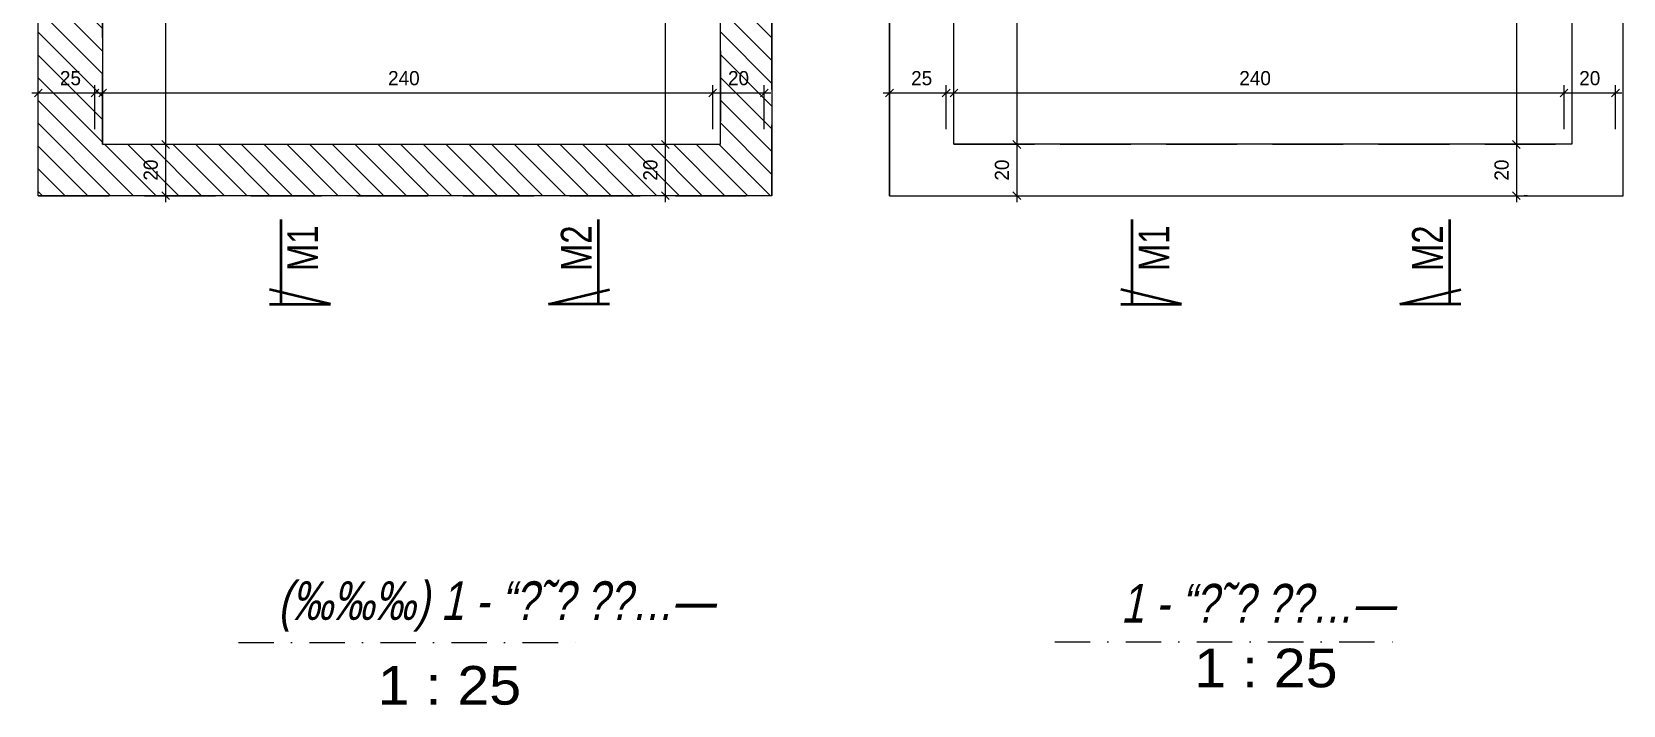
# Model space of a CAD drawing. Header units: inches. Extents: x -5298 to 11252, y 8210 to 22495.
# Drawn here: x 9819 to 10438, y 12476 to 12737 of the extents above; entities that cross this region are included whole.
import ezdxf
from ezdxf.enums import TextEntityAlignment as Align

# ---------------------------------------------------------------- set-up
doc = ezdxf.new("R2010")
doc.units = ezdxf.units.IN
doc.header["$LTSCALE"] = 55
doc.header["$MEASUREMENT"] = 0
doc.linetypes.add('DASHDOT2', pattern=[0.5, 0.25, -0.125, 0, -0.125])
doc.linetypes.add('DASHED2', pattern=[0.375, 0.25, -0.125])
doc.layers.get('Defpoints').update_dxf_attribs({"color": 40})
for name, color, linetype in [('BEAM', 3, 'Continuous'), ('dim', 2, 'Continuous'), ('dim-50-v', 2, 'Continuous'), ('ENG_beton nifsak', 4, 'Continuous'), ('ENG_beton ole', 3, 'DASHED2'), ('ENG_level', 1, 'DASHDOT2'), ('HATCH', 8, 'Continuous')]:
    doc.layers.add(name, color=color, linetype=linetype)
doc.layers.add('W', color=1, linetype='Continuous', lineweight=50)
doc.styles.add('AD', font='oron')
doc.styles.add('HEBREW', font='hebtxt-weld.shx', dxfattribs={"width": 0.8, "oblique": 12})
doc.styles.add('HEBTXT', font='hebtxt-weld.shx')
doc.dimstyles.new('25', dxfattribs={"dimtxt": 5.5, "dimasz": 3, "dimexe": 3, "dimexo": 6, "dimgap": 3, "dimtad": 1, "dimdec": 0, "dimrnd": 0.5, "dimdsep": 46, "dimtxsty": 'HEBTXT', "dimblk1": 'OBLIQUE', "dimblk2": 'OBLIQUE', "dimsah": 1, "dimcen": 1, "dimdle": 2.5, "dimclre": 9, "dimclrt": 3, "dimadec": 0, "dimazin": 0, "dimtfac": 1, "dimtdec": 0, "dimtix": 1, "dimtmove": 2, "dimatfit": 3, "dimldrblk": 'OBLIQUE', "dimfxl": 1, "dimtolj": 1, "dimarcsym": 0})

# ---------------------------------------------------------------- blocks, each defined once
blk = doc.blocks.new('cdads')
at = {"layer": 'BEAM', "color": 2, "linetype": 'Continuous', "elevation": 0}
blk.add_lwpolyline([(10083.34, 13247.57), (10188.35, 13247.57), (10188.35, 13227.54), (10083.34, 13227.54)], close=True, dxfattribs=at)
at = {"layer": 'ENG_beton nifsak', "ltscale": 5, "elevation": 0}
blk.add_lwpolyline([(10083.34, 13247.57), (10083.35, 13227.54), (10076.9, 13227.54), (10076.9, 12737.54), (10316.9, 12737.54), (10316.91, 13227.52), (10188.35, 13227.54), (10188.35, 13247.57), (10336.9, 13247.54), (10336.84, 12717.54), (10051.9, 12717.54), (10051.9, 13247.54)], close=True, dxfattribs=at)
blk = doc.blocks.new('_OBLIQUE')
at = {"color": 0, "linetype": 'ByBlock'}
blk.add_line((-0.5, -0.5), (0.5, 0.5), dxfattribs=at)
blk = doc.blocks.new('*D1527')
at = {"layer": 'Defpoints', "color": 0, "linetype": 'Continuous', "transparency": 16777216}
for p in [(9821.96, 12713.48), (9821.96, 12693.48), (9846.96, 12693.48)]:
    blk.add_point(p, dxfattribs=at)
at = {"layer": 'dim-50-v', "color": 9, "linetype": 'Continuous', "lineweight": -2, "transparency": 16777216}
for p, q in [((9821.96, 12699.48), (9821.96, 12716.48)), ((9846.96, 12699.48), (9846.96, 12716.48))]:
    blk.add_line(p, q, dxfattribs=at)
at = {"layer": 'dim-50-v', "color": 0, "linetype": 'Continuous', "lineweight": -2, "transparency": 16777216}
blk.add_line((9849.46, 12713.48), (9819.46, 12713.48), dxfattribs=at)
at = {"layer": 'dim-50-v', "color": 0, "linetype": 'Continuous', "lineweight": -2, "transparency": 16777216, "xscale": 3, "yscale": 3, "zscale": 3, "rotation": 180}
blk.add_blockref('_OBLIQUE', (9821.96, 12713.48), dxfattribs=at)
at = {"layer": 'dim-50-v', "color": 0, "linetype": 'Continuous', "lineweight": -2, "transparency": 16777216, "xscale": 3, "yscale": 3, "zscale": 3}
blk.add_blockref('_OBLIQUE', (9846.96, 12713.48), dxfattribs=at)
at = {"layer": 'dim-50-v', "color": 3, "linetype": 'Continuous', "transparency": 16777216, "insert": (9834.46, 12719.23), "char_height": 5.5, "attachment_point": 5, "style": 'HEBTXT'}
blk.add_mtext('\\A1;25', dxfattribs=at)
blk = doc.blocks.new('*D1528')
at = {"layer": 'Defpoints', "color": 0, "linetype": 'Continuous', "transparency": 16777216}
for p in [(9843.98, 12713.48), (9843.98, 12693.48, 0), (10083.98, 12693.48, 0)]:
    blk.add_point(p, dxfattribs=at)
at = {"layer": 'dim-50-v', "color": 9, "linetype": 'Continuous', "lineweight": -2, "transparency": 16777216}
for p, q in [((9843.98, 12699.48), (9843.98, 12716.48)), ((10083.98, 12699.48), (10083.98, 12716.48))]:
    blk.add_line(p, q, dxfattribs=at)
at = {"layer": 'dim-50-v', "color": 0, "linetype": 'Continuous', "lineweight": -2, "transparency": 16777216}
blk.add_line((10086.48, 12713.48), (9841.48, 12713.48), dxfattribs=at)
at = {"layer": 'dim-50-v', "color": 0, "linetype": 'Continuous', "lineweight": -2, "transparency": 16777216, "xscale": 3, "yscale": 3, "zscale": 3, "rotation": 180}
blk.add_blockref('_OBLIQUE', (9843.98, 12713.48), dxfattribs=at)
at = {"layer": 'dim-50-v', "color": 0, "linetype": 'Continuous', "lineweight": -2, "transparency": 16777216, "xscale": 3, "yscale": 3, "zscale": 3}
blk.add_blockref('_OBLIQUE', (10083.98, 12713.48), dxfattribs=at)
at = {"layer": 'dim-50-v', "color": 3, "linetype": 'Continuous', "transparency": 16777216, "insert": (9963.98, 12719.23), "char_height": 5.5, "attachment_point": 5, "style": 'HEBTXT'}
blk.add_mtext('\\A1;240', dxfattribs=at)
blk = doc.blocks.new('*D1529')
at = {"layer": 'Defpoints', "color": 0, "linetype": 'Continuous', "transparency": 16777216}
for p in [(10083.98, 12713.48), (10083.98, 12693.48, 0), (10103.98, 12693.48)]:
    blk.add_point(p, dxfattribs=at)
at = {"layer": 'dim-50-v', "color": 9, "linetype": 'Continuous', "lineweight": -2, "transparency": 16777216}
for p, q in [((10083.98, 12699.48), (10083.98, 12716.48)), ((10103.98, 12699.48), (10103.98, 12716.48))]:
    blk.add_line(p, q, dxfattribs=at)
at = {"layer": 'dim-50-v', "color": 0, "linetype": 'Continuous', "lineweight": -2, "transparency": 16777216}
blk.add_line((10106.48, 12713.48), (10081.48, 12713.48), dxfattribs=at)
at = {"layer": 'dim-50-v', "color": 0, "linetype": 'Continuous', "lineweight": -2, "transparency": 16777216, "xscale": 3, "yscale": 3, "zscale": 3, "rotation": 180}
blk.add_blockref('_OBLIQUE', (10083.98, 12713.48), dxfattribs=at)
at = {"layer": 'dim-50-v', "color": 0, "linetype": 'Continuous', "lineweight": -2, "transparency": 16777216, "xscale": 3, "yscale": 3, "zscale": 3}
blk.add_blockref('_OBLIQUE', (10103.98, 12713.48), dxfattribs=at)
at = {"layer": 'dim-50-v', "color": 3, "linetype": 'Continuous', "transparency": 16777216, "insert": (10093.98, 12719.23), "char_height": 5.5, "attachment_point": 5, "style": 'HEBTXT'}
blk.add_mtext('\\A1;20', dxfattribs=at)
blk = doc.blocks.new('*D1532')
at = {"layer": 'Defpoints', "color": 0, "linetype": 'Continuous', "transparency": 16777216}
for p in [(10073.43, 12807.99, 0), (10065.51, 12693.48), (10078.43, 12693.48, 0)]:
    blk.add_point(p, dxfattribs=at)
at = {"layer": 'dim-50-v', "color": 0, "linetype": 'Continuous', "lineweight": -2, "transparency": 16777216}
blk.add_line((10065.51, 12810.49), (10065.51, 12690.98), dxfattribs=at)
at = {"layer": 'dim-50-v', "color": 9, "linetype": 'Continuous', "lineweight": -2, "transparency": 16777216}
for p, q in [((10067.43, 12807.99), (10062.51, 12807.99)), ((10072.43, 12693.48), (10062.51, 12693.48))]:
    blk.add_line(p, q, dxfattribs=at)
at = {"layer": 'dim-50-v', "color": 0, "linetype": 'Continuous', "lineweight": -2, "transparency": 16777216, "xscale": 3, "yscale": 3, "zscale": 3}
for p, rotation in [((10065.51, 12807.99), 90), ((10065.51, 12693.48), 270)]:
    blk.add_blockref('_OBLIQUE', p, dxfattribs=dict(at, rotation=rotation))
at = {"layer": 'dim-50-v', "color": 3, "linetype": 'Continuous', "transparency": 16777216, "insert": (10059.76, 12750.73), "char_height": 5.5, "attachment_point": 5, "rotation": 90, "style": 'HEBTXT'}
blk.add_mtext('\\A1;115', dxfattribs=at)
blk = doc.blocks.new('*D1535')
at = {"layer": 'Defpoints', "color": 0, "linetype": 'Continuous', "transparency": 16777216}
for p in [(9879.33, 12807.99, 0), (9871.42, 12693.48), (9884.34, 12693.48, 0)]:
    blk.add_point(p, dxfattribs=at)
at = {"layer": 'dim-50-v', "color": 0, "linetype": 'Continuous', "lineweight": -2, "transparency": 16777216}
blk.add_line((9871.42, 12810.49), (9871.42, 12690.98), dxfattribs=at)
at = {"layer": 'dim-50-v', "color": 9, "linetype": 'Continuous', "lineweight": -2, "transparency": 16777216}
for p, q in [((9873.33, 12807.99), (9868.42, 12807.99)), ((9878.34, 12693.48), (9868.42, 12693.48))]:
    blk.add_line(p, q, dxfattribs=at)
at = {"layer": 'dim-50-v', "color": 0, "linetype": 'Continuous', "lineweight": -2, "transparency": 16777216, "xscale": 3, "yscale": 3, "zscale": 3}
for p, rotation in [((9871.42, 12807.99), 90), ((9871.42, 12693.48), 270)]:
    blk.add_blockref('_OBLIQUE', p, dxfattribs=dict(at, rotation=rotation))
at = {"layer": 'dim-50-v', "color": 3, "linetype": 'Continuous', "transparency": 16777216, "insert": (9865.67, 12750.73), "char_height": 5.5, "attachment_point": 5, "rotation": 90, "style": 'HEBTXT'}
blk.add_mtext('\\A1;115', dxfattribs=at)
blk = doc.blocks.new('*D1526')
at = {"layer": 'Defpoints', "color": 0, "linetype": 'Continuous', "transparency": 16777216}
for p in [(10078.43, 12693.48, 0), (10063.81, 12673.61, 0), (10065.51, 12673.61)]:
    blk.add_point(p, dxfattribs=at)
at = {"layer": 'dim-50-v', "color": 9, "linetype": 'Continuous', "lineweight": -2, "transparency": 16777216}
for p, q in [((10072.43, 12693.48), (10062.51, 12693.48)), ((10069.81, 12673.61), (10068.51, 12673.61))]:
    blk.add_line(p, q, dxfattribs=at)
at = {"layer": 'dim-50-v', "color": 0, "linetype": 'Continuous', "lineweight": -2, "transparency": 16777216}
blk.add_line((10065.51, 12695.98), (10065.51, 12671.11), dxfattribs=at)
at = {"layer": 'dim-50-v', "color": 0, "linetype": 'Continuous', "lineweight": -2, "transparency": 16777216, "xscale": 3, "yscale": 3, "zscale": 3}
for p, rotation in [((10065.51, 12693.48), 90), ((10065.51, 12673.61), 270)]:
    blk.add_blockref('_OBLIQUE', p, dxfattribs=dict(at, rotation=rotation))
at = {"layer": 'dim-50-v', "color": 3, "linetype": 'Continuous', "transparency": 16777216, "insert": (10059.76, 12683.55), "char_height": 5.5, "attachment_point": 5, "rotation": 90, "style": 'HEBTXT'}
blk.add_mtext('\\A1;20', dxfattribs=at)
blk = doc.blocks.new('*D1543')
at = {"layer": 'Defpoints', "color": 0, "linetype": 'Continuous', "transparency": 16777216}
for p in [(9884.34, 12693.48, 0), (9864.13, 12673.61, 0), (9871.42, 12673.61)]:
    blk.add_point(p, dxfattribs=at)
at = {"layer": 'dim-50-v', "color": 9, "linetype": 'Continuous', "lineweight": -2, "transparency": 16777216}
for p, q in [((9878.34, 12693.48), (9868.42, 12693.48)), ((9870.13, 12673.61), (9874.42, 12673.61))]:
    blk.add_line(p, q, dxfattribs=at)
at = {"layer": 'dim-50-v', "color": 0, "linetype": 'Continuous', "lineweight": -2, "transparency": 16777216}
blk.add_line((9871.42, 12695.98), (9871.42, 12671.11), dxfattribs=at)
at = {"layer": 'dim-50-v', "color": 0, "linetype": 'Continuous', "lineweight": -2, "transparency": 16777216, "xscale": 3, "yscale": 3, "zscale": 3}
for p, rotation in [((9871.42, 12693.48), 90), ((9871.42, 12673.61), 270)]:
    blk.add_blockref('_OBLIQUE', p, dxfattribs=dict(at, rotation=rotation))
at = {"layer": 'dim-50-v', "color": 3, "linetype": 'Continuous', "transparency": 16777216, "insert": (9865.67, 12683.55), "char_height": 5.5, "attachment_point": 5, "rotation": 90, "style": 'HEBTXT'}
blk.add_mtext('\\A1;20', dxfattribs=at)
blk = doc.blocks.new('*D1580')
at = {"layer": 'Defpoints', "color": 0, "linetype": 'Continuous', "transparency": 16777216}
for p in [(10152.63, 12713.48), (10152.63, 12693.48), (10177.63, 12693.48)]:
    blk.add_point(p, dxfattribs=at)
at = {"layer": 'dim-50-v', "color": 9, "linetype": 'Continuous', "lineweight": -2, "transparency": 16777216}
for p, q in [((10152.63, 12699.48), (10152.63, 12716.48)), ((10177.63, 12699.48), (10177.63, 12716.48))]:
    blk.add_line(p, q, dxfattribs=at)
at = {"layer": 'dim-50-v', "color": 0, "linetype": 'Continuous', "lineweight": -2, "transparency": 16777216}
blk.add_line((10180.13, 12713.48), (10150.13, 12713.48), dxfattribs=at)
at = {"layer": 'dim-50-v', "color": 0, "linetype": 'Continuous', "lineweight": -2, "transparency": 16777216, "xscale": 3, "yscale": 3, "zscale": 3, "rotation": 180}
blk.add_blockref('_OBLIQUE', (10152.63, 12713.48), dxfattribs=at)
at = {"layer": 'dim-50-v', "color": 0, "linetype": 'Continuous', "lineweight": -2, "transparency": 16777216, "xscale": 3, "yscale": 3, "zscale": 3}
blk.add_blockref('_OBLIQUE', (10177.63, 12713.48), dxfattribs=at)
at = {"layer": 'dim-50-v', "color": 3, "linetype": 'Continuous', "transparency": 16777216, "insert": (10165.13, 12719.23), "char_height": 5.5, "attachment_point": 5, "style": 'HEBTXT'}
blk.add_mtext('\\A1;25', dxfattribs=at)
blk = doc.blocks.new('*D1581')
at = {"layer": 'Defpoints', "color": 0, "linetype": 'Continuous', "transparency": 16777216}
for p in [(10174.65, 12713.48), (10174.65, 12693.48, 0), (10414.65, 12693.48, 0)]:
    blk.add_point(p, dxfattribs=at)
at = {"layer": 'dim-50-v', "color": 9, "linetype": 'Continuous', "lineweight": -2, "transparency": 16777216}
for p, q in [((10174.65, 12699.48), (10174.65, 12716.48)), ((10414.65, 12699.48), (10414.65, 12716.48))]:
    blk.add_line(p, q, dxfattribs=at)
at = {"layer": 'dim-50-v', "color": 0, "linetype": 'Continuous', "lineweight": -2, "transparency": 16777216}
blk.add_line((10417.15, 12713.48), (10172.15, 12713.48), dxfattribs=at)
at = {"layer": 'dim-50-v', "color": 0, "linetype": 'Continuous', "lineweight": -2, "transparency": 16777216, "xscale": 3, "yscale": 3, "zscale": 3, "rotation": 180}
blk.add_blockref('_OBLIQUE', (10174.65, 12713.48), dxfattribs=at)
at = {"layer": 'dim-50-v', "color": 0, "linetype": 'Continuous', "lineweight": -2, "transparency": 16777216, "xscale": 3, "yscale": 3, "zscale": 3}
blk.add_blockref('_OBLIQUE', (10414.65, 12713.48), dxfattribs=at)
at = {"layer": 'dim-50-v', "color": 3, "linetype": 'Continuous', "transparency": 16777216, "insert": (10294.65, 12719.23), "char_height": 5.5, "attachment_point": 5, "style": 'HEBTXT'}
blk.add_mtext('\\A1;240', dxfattribs=at)
blk = doc.blocks.new('*D1582')
at = {"layer": 'Defpoints', "color": 0, "linetype": 'Continuous', "transparency": 16777216}
for p in [(10414.65, 12713.48), (10414.65, 12693.48, 0), (10434.65, 12693.48)]:
    blk.add_point(p, dxfattribs=at)
at = {"layer": 'dim-50-v', "color": 9, "linetype": 'Continuous', "lineweight": -2, "transparency": 16777216}
for p, q in [((10414.65, 12699.48), (10414.65, 12716.48)), ((10434.65, 12699.48), (10434.65, 12716.48))]:
    blk.add_line(p, q, dxfattribs=at)
at = {"layer": 'dim-50-v', "color": 0, "linetype": 'Continuous', "lineweight": -2, "transparency": 16777216}
blk.add_line((10437.15, 12713.48), (10412.15, 12713.48), dxfattribs=at)
at = {"layer": 'dim-50-v', "color": 0, "linetype": 'Continuous', "lineweight": -2, "transparency": 16777216, "xscale": 3, "yscale": 3, "zscale": 3, "rotation": 180}
blk.add_blockref('_OBLIQUE', (10414.65, 12713.48), dxfattribs=at)
at = {"layer": 'dim-50-v', "color": 0, "linetype": 'Continuous', "lineweight": -2, "transparency": 16777216, "xscale": 3, "yscale": 3, "zscale": 3}
blk.add_blockref('_OBLIQUE', (10434.65, 12713.48), dxfattribs=at)
at = {"layer": 'dim-50-v', "color": 3, "linetype": 'Continuous', "transparency": 16777216, "insert": (10424.65, 12719.23), "char_height": 5.5, "attachment_point": 5, "style": 'HEBTXT'}
blk.add_mtext('\\A1;20', dxfattribs=at)
blk = doc.blocks.new('*D1585')
at = {"layer": 'Defpoints', "color": 0, "linetype": 'Continuous', "transparency": 16777216}
for p in [(10404.1, 12807.98, 0), (10396.18, 12693.48), (10409.1, 12693.48, 0)]:
    blk.add_point(p, dxfattribs=at)
at = {"layer": 'dim-50-v', "color": 0, "linetype": 'Continuous', "lineweight": -2, "transparency": 16777216}
blk.add_line((10396.18, 12810.48), (10396.18, 12690.98), dxfattribs=at)
at = {"layer": 'dim-50-v', "color": 9, "linetype": 'Continuous', "lineweight": -2, "transparency": 16777216}
for p, q in [((10398.1, 12807.98), (10393.18, 12807.98)), ((10403.1, 12693.48), (10393.18, 12693.48))]:
    blk.add_line(p, q, dxfattribs=at)
at = {"layer": 'dim-50-v', "color": 0, "linetype": 'Continuous', "lineweight": -2, "transparency": 16777216, "xscale": 3, "yscale": 3, "zscale": 3}
for p, rotation in [((10396.18, 12807.98), 90), ((10396.18, 12693.48), 270)]:
    blk.add_blockref('_OBLIQUE', p, dxfattribs=dict(at, rotation=rotation))
at = {"layer": 'dim-50-v', "color": 3, "linetype": 'Continuous', "transparency": 16777216, "insert": (10390.43, 12750.73), "char_height": 5.5, "attachment_point": 5, "rotation": 90, "style": 'HEBTXT'}
blk.add_mtext('\\A1;115', dxfattribs=at)
blk = doc.blocks.new('*D1588')
at = {"layer": 'Defpoints', "color": 0, "linetype": 'Continuous', "transparency": 16777216}
for p in [(10210, 12807.98, 0), (10202.09, 12693.48), (10215.01, 12693.48, 0)]:
    blk.add_point(p, dxfattribs=at)
at = {"layer": 'dim-50-v', "color": 0, "linetype": 'Continuous', "lineweight": -2, "transparency": 16777216}
blk.add_line((10202.09, 12810.48), (10202.09, 12690.98), dxfattribs=at)
at = {"layer": 'dim-50-v', "color": 9, "linetype": 'Continuous', "lineweight": -2, "transparency": 16777216}
for p, q in [((10204, 12807.98), (10199.09, 12807.98)), ((10209.01, 12693.48), (10199.09, 12693.48))]:
    blk.add_line(p, q, dxfattribs=at)
at = {"layer": 'dim-50-v', "color": 0, "linetype": 'Continuous', "lineweight": -2, "transparency": 16777216, "xscale": 3, "yscale": 3, "zscale": 3}
for p, rotation in [((10202.09, 12807.98), 90), ((10202.09, 12693.48), 270)]:
    blk.add_blockref('_OBLIQUE', p, dxfattribs=dict(at, rotation=rotation))
at = {"layer": 'dim-50-v', "color": 3, "linetype": 'Continuous', "transparency": 16777216, "insert": (10196.34, 12750.73), "char_height": 5.5, "attachment_point": 5, "rotation": 90, "style": 'HEBTXT'}
blk.add_mtext('\\A1;115', dxfattribs=at)
blk = doc.blocks.new('*D1594')
at = {"layer": 'Defpoints', "color": 0, "linetype": 'Continuous', "transparency": 16777216}
for p in [(10409.1, 12693.48, 0), (10394.49, 12673.61, 0), (10396.18, 12673.61)]:
    blk.add_point(p, dxfattribs=at)
at = {"layer": 'dim-50-v', "color": 9, "linetype": 'Continuous', "lineweight": -2, "transparency": 16777216}
for p, q in [((10403.1, 12693.48), (10393.18, 12693.48)), ((10400.49, 12673.61), (10399.18, 12673.61))]:
    blk.add_line(p, q, dxfattribs=at)
at = {"layer": 'dim-50-v', "color": 0, "linetype": 'Continuous', "lineweight": -2, "transparency": 16777216}
blk.add_line((10396.18, 12695.98), (10396.18, 12671.11), dxfattribs=at)
at = {"layer": 'dim-50-v', "color": 0, "linetype": 'Continuous', "lineweight": -2, "transparency": 16777216, "xscale": 3, "yscale": 3, "zscale": 3}
for p, rotation in [((10396.18, 12693.48), 90), ((10396.18, 12673.61), 270)]:
    blk.add_blockref('_OBLIQUE', p, dxfattribs=dict(at, rotation=rotation))
at = {"layer": 'dim-50-v', "color": 3, "linetype": 'Continuous', "transparency": 16777216, "insert": (10390.43, 12683.55), "char_height": 5.5, "attachment_point": 5, "rotation": 90, "style": 'HEBTXT'}
blk.add_mtext('\\A1;20', dxfattribs=at)
blk = doc.blocks.new('*D1596')
at = {"layer": 'Defpoints', "color": 0, "linetype": 'Continuous', "transparency": 16777216}
for p in [(10215.01, 12693.48, 0), (10194.8, 12673.61, 0), (10202.09, 12673.61)]:
    blk.add_point(p, dxfattribs=at)
at = {"layer": 'dim-50-v', "color": 9, "linetype": 'Continuous', "lineweight": -2, "transparency": 16777216}
for p, q in [((10209.01, 12693.48), (10199.09, 12693.48)), ((10200.8, 12673.61), (10205.09, 12673.61))]:
    blk.add_line(p, q, dxfattribs=at)
at = {"layer": 'dim-50-v', "color": 0, "linetype": 'Continuous', "lineweight": -2, "transparency": 16777216}
blk.add_line((10202.09, 12695.98), (10202.09, 12671.11), dxfattribs=at)
at = {"layer": 'dim-50-v', "color": 0, "linetype": 'Continuous', "lineweight": -2, "transparency": 16777216, "xscale": 3, "yscale": 3, "zscale": 3}
for p, rotation in [((10202.09, 12693.48), 90), ((10202.09, 12673.61), 270)]:
    blk.add_blockref('_OBLIQUE', p, dxfattribs=dict(at, rotation=rotation))
at = {"layer": 'dim-50-v', "color": 3, "linetype": 'Continuous', "transparency": 16777216, "insert": (10196.34, 12683.55), "char_height": 5.5, "attachment_point": 5, "rotation": 90, "style": 'HEBTXT'}
blk.add_mtext('\\A1;20', dxfattribs=at)
blk = doc.blocks.new('sdgfd')
at = {"layer": 'BEAM', "linetype": 'Continuous'}
blk.add_lwpolyline([(12009.59, 13427), (12114.59, 13427), (12114.59, 13407.02), (12009.59, 13407.02)], close=True, dxfattribs=at)
at = {"layer": 'ENG_beton nifsak', "ltscale": 5}
blk.add_lwpolyline([(12009.59, 13407.02), (12009.59, 13427), (11856.04, 13427), (11856.1, 12897.02), (12141.05, 12897.02), (12141.04, 13427.02), (12114.59, 13427.02), (12114.59, 13407.02), (12121.04, 13407.02), (12121.05, 12917.02), (11881.05, 12917.02), (11881.05, 13407)], close=True, dxfattribs=at)

msp = doc.modelspace()

# ---------------------------------------------------------------- hatches: boundary and pattern name
at = {"layer": 'HATCH', "linetype": 'Continuous', "transparency": 33554687}
h = msp.add_hatch(dxfattribs=at)
h.set_pattern_fill('ANSI31', color=256, scale=50, angle=270)
h.set_pattern_definition([(315, (-1462.491, 50.594), (4.4194174, 4.4194174), [])])
h.paths.add_polyline_path([(10106.96, 13203.61), (9821.96, 13203.61), (9821.96, 12673.61), (10106.96, 12673.61)])
h.paths.add_polyline_path([(10086.96, 12693.61), (10086.96, 12693.61), (10086.96, 13183.61), (9846.96, 13183.61), (9846.96, 12693.61)], flags=16)

# ---------------------------------------------------------------- linework, layer by layer
at = {"layer": 'ENG_beton ole', "ltscale": 2}
for p, q in [((9821.96, 12673.61), (9821.96, 13203.61)), ((10106.96, 12673.61), (10106.96, 13203.61)), ((10152.63, 12673.61), (10152.63, 13203.61)), ((10437.63, 12673.61), (10437.63, 13203.61)), ((9846.96, 12693.61), (9846.96, 13183.61)), ((10177.63, 12693.61), (10177.63, 13183.61)), ((10177.63, 12693.61), (10177.63, 13183.61)), ((9846.96, 12693.61), (10086.96, 12693.61)), ((10177.63, 12693.61), (10417.63, 12693.61)), ((9822.01, 12673.61), (10106.96, 12673.61)), ((10152.68, 12673.61, 0), (10437.63, 12673.61, 0))]:
    msp.add_line(p, q, dxfattribs=at)
at = {"layer": 'ENG_beton ole', "ltscale": 2, "extrusion": (4.90799e-09, 1.6471e-17, 1), "elevation": 0}
for points in [[(9846.96, 12693.61), (9846.96, 13183.61), (10086.96, 13183.61), (10086.96, 12693.61)], [(10411.18, 13183.61), (10417.63, 13183.61), (10417.63, 12693.61)]]:
    msp.add_lwpolyline(points, dxfattribs=at)
at = {"layer": 'ENG_level', "color": 1}
for p, q in [((9899.71, 12500.05), (10035.97, 12500.05)), ((10216.85, 12500.32, 0), (10353.11, 12500.32, 0))]:
    msp.add_line(p, q, dxfattribs=at)
at = {"layer": 'W'}
for p, q in [((9916.14, 12664.41, 0), (9916.14, 12631.52, 0)), ((10039.5, 12664.41, 0), (10039.5, 12631.52, 0)), ((10246.81, 12664.41, 0), (10246.81, 12631.52, 0)), ((10370.17, 12664.41, 0), (10370.17, 12631.52, 0)), ((9935.44, 12631.52, 0), (9911.77, 12637.11, 0)), ((10020.2, 12631.52, 0), (10043.87, 12637.11, 0)), ((10266.11, 12631.52, 0), (10242.44, 12637.11, 0)), ((10350.87, 12631.52, 0), (10374.54, 12637.11, 0)), ((9911.77, 12631.52, 0), (9935.44, 12631.52, 0)), ((10043.87, 12631.52, 0), (10020.2, 12631.52, 0)), ((10242.44, 12631.52, 0), (10266.11, 12631.52, 0)), ((10374.54, 12631.52, 0), (10350.87, 12631.52, 0))]:
    msp.add_line(p, q, dxfattribs=at)

# ---------------------------------------------------------------- block references
at = {"layer": 'BEAM', "linetype": 'Continuous'}
msp.add_blockref('cdads', (-229.94, -43.93, 0), dxfattribs=at)
at = {"layer": 'dim', "color": 2, "linetype": 'Continuous'}
msp.add_blockref('sdgfd', (-1703.42, -223.41), dxfattribs=at)

# ---------------------------------------------------------------- texts
at = {"layer": 'ENG_level', "style": 'HEBREW', "oblique": 12, "width": 0.8}
for s, p in [('(‰‰‰) 1 - “\x9a˜\x8e \x9a\x8e…—', (10084.4, 12508.82)), ('1 - “\x9a˜\x8e \x9a\x8e…—', (10348.63, 12507.82, 0))]:
    msp.add_text(s, height=15, dxfattribs=at).set_placement(p, align=Align.RIGHT)
at = {"layer": 'ENG_level', "color": 1, "style": 'HEBTXT', "width": 1.11}
for p in [(10298.82, 12490.16, 0), (9981.68, 12483.43)]:
    msp.add_text('1 : 25', height=15, rotation=360, dxfattribs=at).set_placement(p, align=Align.MIDDLE)
at = {"layer": 'W', "style": 'AD', "width": 0.8}
for s, p in [('M1', (9930.68, 12644.29, 0)), ('M2', (10036.91, 12644.29, 0)), ('M1', (10261.35, 12644.29, 0)), ('M2', (10367.58, 12644.29, 0))]:
    msp.add_text(s, height=11.953, rotation=90, dxfattribs=at).set_placement(p)

# ---------------------------------------------------------------- dimensions: what is measured, and where the dimension line sits
at = {"layer": 'dim-50-v', "linetype": 'Continuous'}
for base, p1, p2, picture, middle in [((9871.42, 12693.48, 0), (9879.33, 12807.99, 0), (9884.34, 12693.48, 0), '*D1535', (9865.67, 12750.73, 0)), ((10065.51, 12693.48, 0), (10073.43, 12807.99, 0), (10078.43, 12693.48, 0), '*D1532', (10059.76, 12750.73, 0)), ((10202.09, 12693.4845, 0), (10210.0049, 12807.9848, 0), (10215.0106, 12693.4845, 0), '*D1588', (10196.34, 12750.7346, 0)), ((10396.1834, 12693.4845, 0), (10404.0983, 12807.9848, 0), (10409.104, 12693.4845, 0), '*D1585', (10390.4334, 12750.7346, 0)), ((9871.42, 12673.61, 0), (9884.34, 12693.48, 0), (9864.13, 12673.61, 0), '*D1543', (9865.67, 12683.55, 0)), ((10065.51, 12673.61, 0), (10078.43, 12693.48, 0), (10063.81, 12673.61, 0), '*D1526', (10059.76, 12683.55, 0)), ((10202.09, 12673.61, 0), (10215.01, 12693.48, 0), (10194.8, 12673.61, 0), '*D1596', (10196.34, 12683.55, 0)), ((10396.18, 12673.61, 0), (10409.1, 12693.48, 0), (10394.49, 12673.61, 0), '*D1594', (10390.43, 12683.55, 0))]:
    dim = msp.add_linear_dim(base=base, p1=p1, p2=p2, angle=90, dimstyle='25', dxfattribs=at)
    dim.commit()
    dim.dimension.update_dxf_attribs({"geometry": picture, "text_midpoint": middle})
for base, p1, p2, picture, middle in [((9821.96, 12713.48, 0), (9846.96, 12693.48, 0), (9821.96, 12693.48, 0), '*D1527', (9834.46, 12719.23, 0)), ((9843.98, 12713.48, 0), (10083.98, 12693.48, 0), (9843.98, 12693.48, 0), '*D1528', (9963.98, 12719.23, 0)), ((10083.98, 12713.48, 0), (10103.98, 12693.48, 0), (10083.98, 12693.48, 0), '*D1529', (10093.98, 12719.23, 0)), ((10152.63, 12713.48, 0), (10177.63, 12693.48, 0), (10152.63, 12693.48, 0), '*D1580', (10165.13, 12719.23, 0)), ((10174.65, 12713.48, 0), (10414.65, 12693.48, 0), (10174.65, 12693.48, 0), '*D1581', (10294.65, 12719.23, 0)), ((10414.65, 12713.48, 0), (10434.65, 12693.48, 0), (10414.65, 12693.48, 0), '*D1582', (10424.65, 12719.23, 0))]:
    dim = msp.add_linear_dim(base=base, p1=p1, p2=p2, dimstyle='25', dxfattribs=at)
    dim.commit()
    dim.dimension.update_dxf_attribs({"geometry": picture, "text_midpoint": middle})

doc.saveas('drawing.dxf')
